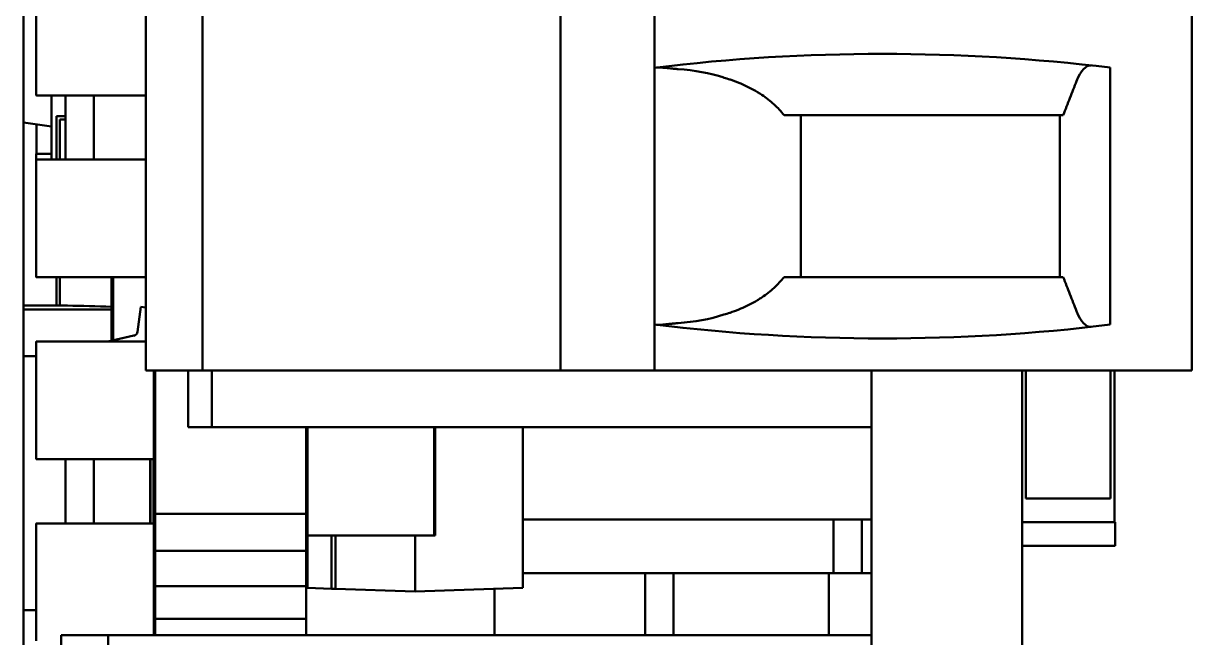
# Model space of a CAD drawing. Header units: millimetres. Extents: x 3118 to 4801, y 919 to 1849.
# Drawn here: x 3467.46 to 3479.86, y 1596.2 to 1602.72 of the extents above; entities that cross this region are included whole.
import ezdxf

# ---------------------------------------------------------------- set-up
doc = ezdxf.new("R2010")
doc.units = ezdxf.units.MM
doc.header["$LTSCALE"] = 1.8
doc.layers.add('외형선(ISO)', color=7, linetype='Continuous', lineweight=50)

msp = doc.modelspace()

# ---------------------------------------------------------------- linework, layer by layer
at = {"layer": '외형선(ISO)'}
for p, q in [((3467.46, 1615.237), (3467.46, 1595.227)), ((3468.76, 1599.037), (3468.76, 1613.237)), ((3469.36, 1599.037), (3469.36, 1613.237)), ((3473.16, 1599.037), (3473.16, 1613.237)), ((3474.16, 1613.237), (3474.16, 1599.037)), ((3479.86, 1613.237), (3479.86, 1599.037)), ((3467.595, 1603.201), (3467.595, 1601.961)), ((3478.995, 1602.251), (3478.995, 1599.524)), ((3467.6, 1601.956), (3468.76, 1601.956)), ((3467.757, 1601.276), (3467.757, 1601.956)), ((3467.907, 1601.276), (3467.907, 1601.956)), ((3468.207, 1601.956), (3468.207, 1601.276)), ((3467.907, 1601.735), (3467.81, 1601.735)), ((3467.81, 1601.735), (3467.81, 1601.276)), ((3467.81, 1601.735), (3467.81, 1601.735)), ((3467.81, 1601.735), (3467.907, 1601.735)), ((3467.81, 1601.735), (3467.81, 1601.735)), ((3475.71, 1600.027), (3475.71, 1601.747)), ((3478.46, 1600.027), (3478.46, 1601.747)), ((3467.46, 1601.668), (3467.757, 1601.626)), ((3467.6, 1601.648), (3467.6, 1601.336)), ((3467.845, 1601.7), (3467.845, 1601.276)), ((3467.845, 1601.7), (3467.845, 1601.7)), ((3467.907, 1601.7), (3467.845, 1601.7)), ((3467.907, 1601.7), (3467.845, 1601.7)), ((3467.757, 1601.336), (3467.6, 1601.336)), ((3467.595, 1601.332), (3467.595, 1601.331)), ((3467.595, 1601.331), (3467.595, 1601.271)), ((3467.595, 1601.271), (3467.595, 1600.031)), ((3468.76, 1601.276), (3467.6, 1601.276)), ((3467.6, 1601.276), (3467.6, 1601.276)), ((3467.6, 1601.276), (3468.76, 1601.276)), ((3467.6, 1600.026), (3468.76, 1600.026)), ((3467.81, 1600.026), (3467.81, 1599.727)), ((3467.845, 1599.727), (3467.845, 1600.026)), ((3468.395, 1600.026), (3468.395, 1599.354)), ((3468.414, 1599.358), (3468.414, 1600.026)), ((3467.46, 1599.683), (3468.395, 1599.683)), ((3468.671, 1599.449), (3468.708, 1599.711)), ((3468.708, 1599.712), (3468.76, 1599.704)), ((3468.708, 1599.711), (3468.708, 1599.712)), ((3468.708, 1599.712), (3468.76, 1599.704)), ((3468.708, 1599.712), (3468.708, 1599.712)), ((3468.708, 1599.712), (3468.76, 1599.704)), ((3468.708, 1599.712), (3468.708, 1599.712)), ((3468.708, 1599.711), (3468.76, 1599.704)), ((3468.708, 1599.711), (3468.708, 1599.711)), ((3468.708, 1599.711), (3468.76, 1599.704)), ((3468.708, 1599.711), (3468.76, 1599.704)), ((3468.708, 1599.711), (3468.708, 1599.711)), ((3468.708, 1599.711), (3468.76, 1599.704)), ((3468.708, 1599.711), (3468.708, 1599.711)), ((3468.708, 1599.711), (3468.76, 1599.704)), ((3468.708, 1599.711), (3468.708, 1599.711)), ((3468.356, 1599.346), (3468.633, 1599.407)), ((3468.356, 1599.346), (3468.633, 1599.407)), ((3468.357, 1599.346), (3468.633, 1599.407)), ((3468.357, 1599.346), (3468.633, 1599.407)), ((3468.357, 1599.346), (3468.633, 1599.407)), ((3468.357, 1599.346), (3468.633, 1599.407)), ((3468.358, 1599.346), (3468.633, 1599.407)), ((3468.358, 1599.346), (3468.633, 1599.407)), ((3467.595, 1599.34), (3467.595, 1598.1)), ((3467.6, 1599.346), (3468.76, 1599.346)), ((3467.6, 1599.345), (3467.6, 1599.346)), ((3468.76, 1599.345), (3467.6, 1599.345)), ((3468.087, 1599.341), (3468.087, 1599.341)), ((3468.352, 1599.341), (3468.352, 1599.341)), ((3468.356, 1599.345), (3468.356, 1599.345)), ((3468.356, 1599.345), (3468.357, 1599.345)), ((3468.356, 1599.345), (3468.356, 1599.345)), ((3468.356, 1599.345), (3468.356, 1599.345)), ((3468.357, 1599.345), (3468.357, 1599.345)), ((3468.357, 1599.345), (3468.357, 1599.345)), ((3468.357, 1599.345), (3468.357, 1599.345)), ((3468.358, 1599.345), (3468.358, 1599.345)), ((3467.46, 1599.188), (3467.595, 1599.188)), ((3468.76, 1599.037), (3469.06, 1599.037)), ((3468.845, 1598.1), (3468.845, 1599.037)), ((3468.857, 1597.517), (3468.857, 1599.037)), ((3469.06, 1599.037), (3469.36, 1599.037)), ((3469.21, 1598.437), (3469.21, 1599.037)), ((3469.36, 1599.037), (3473.16, 1599.037)), ((3469.46, 1598.437), (3469.46, 1599.037)), ((3473.16, 1599.037), (3473.66, 1599.037)), ((3473.66, 1599.037), (3473.86, 1599.037)), ((3473.86, 1599.037), (3474.16, 1599.037)), ((3474.16, 1599.037), (3479.86, 1599.037)), ((3476.46, 1599.037), (3476.46, 1598.437)), ((3478.06, 1599.037), (3478.06, 1581.727)), ((3478.1, 1599.037), (3478.1, 1598.927)), ((3479, 1599.037), (3479, 1598.927)), ((3479.04, 1597.427), (3479.04, 1599.037)), ((3478.1, 1598.427), (3478.1, 1598.927)), ((3479, 1598.427), (3479, 1598.927)), ((3469.21, 1598.437), (3469.46, 1598.437)), ((3469.46, 1598.437), (3469.56, 1598.437)), ((3469.56, 1598.437), (3476.46, 1598.437)), ((3470.46, 1597.517), (3470.46, 1598.437)), ((3470.475, 1597.286), (3470.475, 1598.437)), ((3471.821, 1597.286), (3471.821, 1598.437)), ((3471.831, 1597.286), (3471.831, 1598.437)), ((3472.761, 1598.437), (3472.761, 1596.729)), ((3476.46, 1596.227), (3476.46, 1598.437)), ((3478.1, 1598.427), (3478.1, 1597.677)), ((3479, 1598.427), (3479, 1597.677)), ((3468.84, 1598.095), (3467.6, 1598.095)), ((3467.907, 1597.415), (3467.907, 1598.095)), ((3468.207, 1598.095), (3468.207, 1597.415)), ((3468.807, 1597.415), (3468.807, 1598.095)), ((3468.808, 1597.415), (3468.808, 1598.095)), ((3468.84, 1597.415), (3468.84, 1598.095)), ((3479, 1597.677), (3478.1, 1597.677)), ((3470.46, 1597.517), (3468.857, 1597.517)), ((3468.857, 1597.125), (3468.857, 1597.517)), ((3470.46, 1597.125), (3470.46, 1597.517)), ((3467.595, 1597.41), (3467.595, 1596.17)), ((3468.84, 1597.415), (3467.6, 1597.415)), ((3467.6, 1597.415), (3467.6, 1597.415)), ((3467.6, 1597.415), (3468.84, 1597.415)), ((3468.84, 1597.415), (3468.84, 1597.415)), ((3468.845, 1596.227), (3468.845, 1597.41)), ((3470.46, 1597.457), (3470.475, 1597.457)), ((3472.761, 1597.457), (3476.46, 1597.457)), ((3476.06, 1597.457), (3476.06, 1596.887)), ((3476.36, 1596.887), (3476.36, 1597.432)), ((3479.047, 1597.427), (3478.06, 1597.427)), ((3479.047, 1597.177), (3479.047, 1597.427)), ((3470.475, 1596.73), (3470.475, 1597.286)), ((3470.729, 1596.721), (3470.729, 1597.286)), ((3470.773, 1596.719), (3470.773, 1597.286)), ((3471.516, 1597.286), (3470.78, 1597.286)), ((3471.618, 1597.286), (3471.618, 1596.69)), ((3471.831, 1597.286), (3471.821, 1597.286)), ((3470.46, 1597.125), (3468.857, 1597.125)), ((3468.857, 1596.748), (3468.857, 1597.125)), ((3470.46, 1596.748), (3470.46, 1597.125)), ((3478.06, 1597.177), (3479.047, 1597.177)), ((3474.06, 1596.887), (3472.761, 1596.887)), ((3474.36, 1596.887), (3474.06, 1596.887)), ((3474.06, 1596.887), (3474.06, 1596.227)), ((3474.36, 1596.887), (3475.11, 1596.887)), ((3474.36, 1596.887), (3474.36, 1596.227)), ((3476.01, 1596.887), (3475.11, 1596.887)), ((3476.01, 1596.887), (3476.46, 1596.887)), ((3476.01, 1596.887), (3476.01, 1596.227)), ((3470.46, 1596.748), (3468.857, 1596.748)), ((3468.857, 1596.401), (3468.857, 1596.748)), ((3470.46, 1596.401), (3470.46, 1596.748)), ((3470.475, 1596.73), (3470.729, 1596.721)), ((3470.729, 1596.721), (3470.748, 1596.72)), ((3470.748, 1596.72), (3470.757, 1596.72)), ((3470.757, 1596.72), (3470.773, 1596.719)), ((3470.773, 1596.719), (3471.618, 1596.69)), ((3472.761, 1596.729), (3471.618, 1596.69)), ((3472.46, 1596.719), (3472.46, 1596.227)), ((3467.46, 1596.493), (3467.595, 1596.493)), ((3470.46, 1596.401), (3468.857, 1596.401)), ((3468.857, 1596.227), (3468.857, 1596.401)), ((3470.46, 1596.227), (3470.46, 1596.401)), ((3467.86, 1596.227), (3467.86, 1595.227)), ((3467.86, 1596.227), (3468.36, 1596.227)), ((3468.36, 1595.227), (3468.36, 1596.227)), ((3476.46, 1596.227), (3468.36, 1596.227)), ((3476.46, 1584.227), (3476.46, 1596.227))]:
    msp.add_line(p, q, dxfattribs=at)
for centre, radius, start, end in [((3476.58, 1582.397), 20, 83.062, 96.9498), ((3467.6, 1601.961), 0.005, 180, 270.0199), ((3467.6, 1601.332), 0.005, 90, 180), ((3467.6, 1600.031), 0.005, 180, 270.0199), ((3476.58, 1619.377), 20, 263.0502, 276.938), ((3468.622, 1599.456), 0.05, 282.5361, 352), ((3468.622, 1599.455), 0.05, 282.5361, 352), ((3468.622, 1599.456), 0.05, 282.5361, 352), ((3468.622, 1599.456), 0.05, 282.5361, 352), ((3468.622, 1599.456), 0.05, 282.5361, 352), ((3468.622, 1599.456), 0.05, 282.5361, 352), ((3468.622, 1599.456), 0.05, 282.5361, 352), ((3468.622, 1599.456), 0.05, 282.5361, 352), ((3467.6, 1599.34), 0.005, 90, 180.0142), ((3476.31, 1597.432), 0.05, 0, 30)]:
    msp.add_arc(centre, radius, start, end, dxfattribs=at)
for centre, major_axis, ratio, start_param, end_param in [((3473.999, 1601.126), (-1.662, -0.285), 0.648616, 4.035739, 4.353534), ((3478.792, 1601.267), (-0.008, 1.007), 0.265469, 6.251531, 6.862917), ((3467.331, 1582.397), (-22.877, 0), 0.914642, 4.372426, 4.375396), ((3473.999, 1600.649), (-1.662, 0.285), 0.648616, 1.929651, 2.247447), ((3467.331, 1619.377), (-22.877, 0), 0.914642, 1.907789, 1.910759), ((3478.792, 1600.507), (-0.008, -1.007), 0.265469, 5.703454, 6.31484), ((3470.78, 1597.286), (-0.305, 0), 0.00019, 0, 1.570796), ((3471.516, 1597.286), (0.305, 0), 0.00019, 4.712389, 6.283185)]:
    msp.add_ellipse(centre, major_axis=major_axis, ratio=ratio, start_param=start_param, end_param=end_param, dxfattribs=at)
for points, knots in [([(3474.41, 1602.235), (3474.396, 1602.236), (3474.382, 1602.237), (3474.369, 1602.238), (3474.363, 1602.239), (3474.357, 1602.239), (3474.35, 1602.24), (3474.344, 1602.24), (3474.338, 1602.241), (3474.332, 1602.242), (3474.32, 1602.243), (3474.309, 1602.244), (3474.298, 1602.245), (3474.287, 1602.246), (3474.276, 1602.248), (3474.266, 1602.249), (3474.256, 1602.25), (3474.247, 1602.25), (3474.239, 1602.251), (3474.234, 1602.252), (3474.23, 1602.252), (3474.226, 1602.252), (3474.222, 1602.253), (3474.219, 1602.253), (3474.215, 1602.253), (3474.208, 1602.253), (3474.201, 1602.254), (3474.195, 1602.254), (3474.189, 1602.254), (3474.184, 1602.253), (3474.18, 1602.253)], [0.125716, 0.125716, 0.125716, 0.125716, 0.1735105, 0.1735105, 0.1735105, 0.1972868, 0.1972868, 0.1972868, 0.2211022, 0.2211022, 0.2211022, 0.2689459, 0.2689459, 0.2689459, 0.3168849, 0.3168849, 0.3168849, 0.3646899, 0.3646899, 0.3646899, 0.3884782, 0.3884782, 0.3884782, 0.4122764, 0.4122764, 0.4122764, 0.46011, 0.46011, 0.46011, 0.5080516, 0.5080516, 0.5080516, 0.5080516]), ([(3474.96, 1602.124), (3474.991, 1602.114), (3475.023, 1602.103), (3475.053, 1602.09), (3475.083, 1602.078), (3475.112, 1602.065), (3475.14, 1602.052), (3475.168, 1602.038), (3475.196, 1602.024), (3475.222, 1602.009), (3475.235, 1602.002), (3475.247, 1601.994), (3475.26, 1601.986), (3475.272, 1601.979), (3475.284, 1601.971), (3475.296, 1601.963), (3475.32, 1601.947), (3475.343, 1601.93), (3475.365, 1601.913), (3475.387, 1601.896), (3475.407, 1601.878), (3475.427, 1601.86), (3475.447, 1601.842), (3475.466, 1601.824), (3475.483, 1601.805), (3475.501, 1601.786), (3475.517, 1601.767), (3475.533, 1601.747)], [0.1451984, 0.1451984, 0.1451984, 0.1451984, 0.2603351, 0.2603351, 0.2603351, 0.3755929, 0.3755929, 0.3755929, 0.4905301, 0.4905301, 0.4905301, 0.5477255, 0.5477255, 0.5477255, 0.6048945, 0.6048945, 0.6048945, 0.7195328, 0.7195328, 0.7195328, 0.8344442, 0.8344442, 0.8344442, 0.9494087, 0.9494087, 0.9494087, 1.0641462, 1.0641462, 1.0641462, 1.0641462]), ([(3478.639, 1602.109), (3478.627, 1602.079), (3478.615, 1602.049), (3478.603, 1602.019), (3478.591, 1601.989), (3478.579, 1601.958), (3478.567, 1601.928), (3478.555, 1601.898), (3478.544, 1601.868), (3478.532, 1601.838), (3478.52, 1601.808), (3478.508, 1601.777), (3478.496, 1601.747)], [27.3487746, 27.3487746, 27.3487746, 27.3487746, 27.5141397, 27.5141397, 27.5141397, 27.6795053, 27.6795053, 27.6795053, 27.8448716, 27.8448716, 27.8448716, 28.0102384, 28.0102384, 28.0102384, 28.0102384]), ([(3467.6, 1601.276), (3467.598, 1601.276), (3467.597, 1601.275), (3467.596, 1601.274), (3467.595, 1601.273), (3467.595, 1601.273), (3467.595, 1601.272), (3467.595, 1601.272), (3467.595, 1601.272), (3467.595, 1601.272), (3467.595, 1601.271), (3467.595, 1601.271), (3467.595, 1601.271), (3467.595, 1601.271), (3467.595, 1601.271), (3467.595, 1601.271), (3467.595, 1601.271), (3467.595, 1601.271), (3467.595, 1601.271), (3467.595, 1601.271), (3467.595, 1601.271), (3467.595, 1601.271)], [0.0000000028, 0.0000000028, 0.0000000028, 0.0000000028, 0.0004738719, 0.0004738719, 0.0004738719, 0.0007108064, 0.0007108064, 0.0007108064, 0.0008292737, 0.0008292737, 0.0008292737, 0.0008885073, 0.0008885073, 0.0008885073, 0.0009181242, 0.0009181242, 0.0009181242, 0.0009329326, 0.0009329326, 0.0009329326, 0.000947741, 0.000947741, 0.000947741, 0.000947741]), ([(3475.533, 1600.027), (3475.517, 1600.008), (3475.501, 1599.989), (3475.483, 1599.97), (3475.466, 1599.951), (3475.447, 1599.932), (3475.427, 1599.914), (3475.407, 1599.896), (3475.387, 1599.879), (3475.365, 1599.861), (3475.343, 1599.844), (3475.32, 1599.828), (3475.296, 1599.812), (3475.284, 1599.804), (3475.272, 1599.796), (3475.26, 1599.788), (3475.247, 1599.78), (3475.235, 1599.773), (3475.222, 1599.765), (3475.196, 1599.75), (3475.168, 1599.736), (3475.14, 1599.723), (3475.112, 1599.709), (3475.083, 1599.696), (3475.053, 1599.684), (3475.023, 1599.672), (3474.991, 1599.661), (3474.96, 1599.65)], [0.5896293, 0.5896293, 0.5896293, 0.5896293, 0.7043669, 0.7043669, 0.7043669, 0.8193314, 0.8193314, 0.8193314, 0.9342428, 0.9342428, 0.9342428, 1.048881, 1.048881, 1.048881, 1.1060499, 1.1060499, 1.1060499, 1.1632454, 1.1632454, 1.1632454, 1.2781827, 1.2781827, 1.2781827, 1.3934405, 1.3934405, 1.3934405, 1.5085772, 1.5085772, 1.5085772, 1.5085772]), ([(3478.496, 1600.027), (3478.508, 1599.997), (3478.52, 1599.967), (3478.532, 1599.937), (3478.544, 1599.907), (3478.555, 1599.876), (3478.567, 1599.846), (3478.579, 1599.816), (3478.591, 1599.786), (3478.603, 1599.756), (3478.615, 1599.726), (3478.627, 1599.696), (3478.639, 1599.665)], [11.3358505, 11.3358505, 11.3358505, 11.3358505, 11.5012174, 11.5012174, 11.5012174, 11.6665836, 11.6665836, 11.6665836, 11.8319493, 11.8319493, 11.8319493, 11.9973143, 11.9973143, 11.9973143, 11.9973143]), ([(3474.18, 1599.522), (3474.184, 1599.521), (3474.189, 1599.521), (3474.195, 1599.521), (3474.201, 1599.521), (3474.208, 1599.521), (3474.215, 1599.522), (3474.219, 1599.522), (3474.222, 1599.522), (3474.226, 1599.522), (3474.23, 1599.523), (3474.234, 1599.523), (3474.239, 1599.523), (3474.247, 1599.524), (3474.256, 1599.525), (3474.266, 1599.526), (3474.276, 1599.527), (3474.287, 1599.528), (3474.298, 1599.529), (3474.309, 1599.53), (3474.32, 1599.532), (3474.332, 1599.533), (3474.338, 1599.533), (3474.344, 1599.534), (3474.35, 1599.535), (3474.357, 1599.535), (3474.363, 1599.536), (3474.369, 1599.536), (3474.382, 1599.537), (3474.396, 1599.539), (3474.41, 1599.539)], [0.0672172, 0.0672172, 0.0672172, 0.0672172, 0.1151588, 0.1151588, 0.1151588, 0.1629924, 0.1629924, 0.1629924, 0.1867906, 0.1867906, 0.1867906, 0.2105789, 0.2105789, 0.2105789, 0.2583839, 0.2583839, 0.2583839, 0.3063229, 0.3063229, 0.3063229, 0.3541665, 0.3541665, 0.3541665, 0.377982, 0.377982, 0.377982, 0.4017583, 0.4017583, 0.4017583, 0.4495528, 0.4495528, 0.4495528, 0.4495528]), ([(3467.595, 1598.1), (3467.595, 1598.1), (3467.595, 1598.1), (3467.595, 1598.1), (3467.595, 1598.098), (3467.597, 1598.095), (3467.6, 1598.095)], [-0.0000046349, -0.0000046349, -0.0000046349, -0.0000046349, 0.0000103556, 0.0000103556, 0.0000103556, 0.0009547571, 0.0009547571, 0.0009547571, 0.0009547571]), ([(3468.84, 1598.095), (3468.841, 1598.095), (3468.843, 1598.096), (3468.843, 1598.097), (3468.844, 1598.098), (3468.844, 1598.098), (3468.844, 1598.099), (3468.844, 1598.099), (3468.845, 1598.099), (3468.845, 1598.1), (3468.845, 1598.1), (3468.845, 1598.1), (3468.845, 1598.1), (3468.845, 1598.1), (3468.845, 1598.1), (3468.845, 1598.1), (3468.845, 1598.1), (3468.845, 1598.1), (3468.845, 1598.1), (3468.845, 1598.1), (3468.845, 1598.1), (3468.845, 1598.1)], [0.000000157, 0.000000157, 0.000000157, 0.000000157, 0.0004739493, 0.0004739493, 0.0004739493, 0.0007108454, 0.0007108454, 0.0007108454, 0.0008292935, 0.0008292935, 0.0008292935, 0.0008885175, 0.0008885175, 0.0008885175, 0.0009181295, 0.0009181295, 0.0009181295, 0.0009329355, 0.0009329355, 0.0009329355, 0.0009477415, 0.0009477415, 0.0009477415, 0.0009477415]), ([(3467.6, 1597.415), (3467.598, 1597.415), (3467.597, 1597.414), (3467.596, 1597.413), (3467.595, 1597.413), (3467.595, 1597.412), (3467.595, 1597.412), (3467.595, 1597.411), (3467.595, 1597.411), (3467.595, 1597.411), (3467.595, 1597.411), (3467.595, 1597.411), (3467.595, 1597.41), (3467.595, 1597.41), (3467.595, 1597.41), (3467.595, 1597.41), (3467.595, 1597.41), (3467.595, 1597.41), (3467.595, 1597.41), (3467.595, 1597.41), (3467.595, 1597.41), (3467.595, 1597.41)], [0.0000000028, 0.0000000028, 0.0000000028, 0.0000000028, 0.0004738719, 0.0004738719, 0.0004738719, 0.0007108064, 0.0007108064, 0.0007108064, 0.0008292737, 0.0008292737, 0.0008292737, 0.0008885073, 0.0008885073, 0.0008885073, 0.0009181242, 0.0009181242, 0.0009181242, 0.0009329326, 0.0009329326, 0.0009329326, 0.000947741, 0.000947741, 0.000947741, 0.000947741]), ([(3468.845, 1597.41), (3468.845, 1597.41), (3468.845, 1597.41), (3468.845, 1597.41), (3468.845, 1597.412), (3468.843, 1597.415), (3468.84, 1597.415)], [-0.0000046349, -0.0000046349, -0.0000046349, -0.0000046349, 0.0000103531, 0.0000103531, 0.0000103531, 0.0009545967, 0.0009545967, 0.0009545967, 0.0009545967])]:
    msp.add_open_spline(points, degree=3, knots=knots, dxfattribs=at)
for points, weights in [([(3478.496, 1601.747), (3477.012, 1601.747), (3475.533, 1601.747)], [1.02770253116, 1.0315913874, 1.02946340223]), ([(3475.533, 1600.027), (3477.012, 1600.027), (3478.496, 1600.027)], [1.02946340223, 1.0315913874, 1.02770253116])]:
    msp.add_rational_spline(points, weights, degree=2, dxfattribs=at)
for points in [[(3467.595, 1600.841), (3467.595, 1600.841), (3467.595, 1600.841), (3467.595, 1600.841)], [(3467.46, 1599.728), (3467.771, 1599.73), (3468.083, 1599.725), (3468.395, 1599.712)]]:
    msp.add_open_spline(points, degree=3, dxfattribs=at)

doc.saveas('drawing.dxf')
